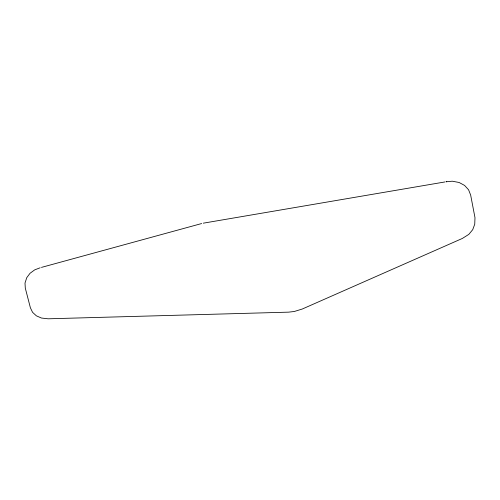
<?xml version="1.0" encoding="UTF-8"?>
<svg xmlns="http://www.w3.org/2000/svg" width="500" height="500" viewBox="0 0 500 500"><rect width="100%" height="100%" fill="white"/><g stroke="black" fill="none" stroke-linecap="round" stroke-linejoin="round"><path stroke-width="0.75" d="M40.15 267.787L34.744 269.844L30.044 273.281L26.738 277.694L25 283.069L25.3 288.119L30.4 307.812L32.569 312.319L36.381 315.837L41.444 318.038L48.106 318.8L288.6 312.15L294.275 311.494L302.306 309.012L462.388 238.431L468.831 234.363L472.706 229.688L474.738 224.237L474.988 217.688L470.656 195.056L468.556 189.762L464.588 185.431L459.131 182.488L452.262 181.2L445.988 181.788L446.306 181.75M41.469 267.394L201.65 223.55M203.294 223.175L444.9 181.956"/></g></svg>
